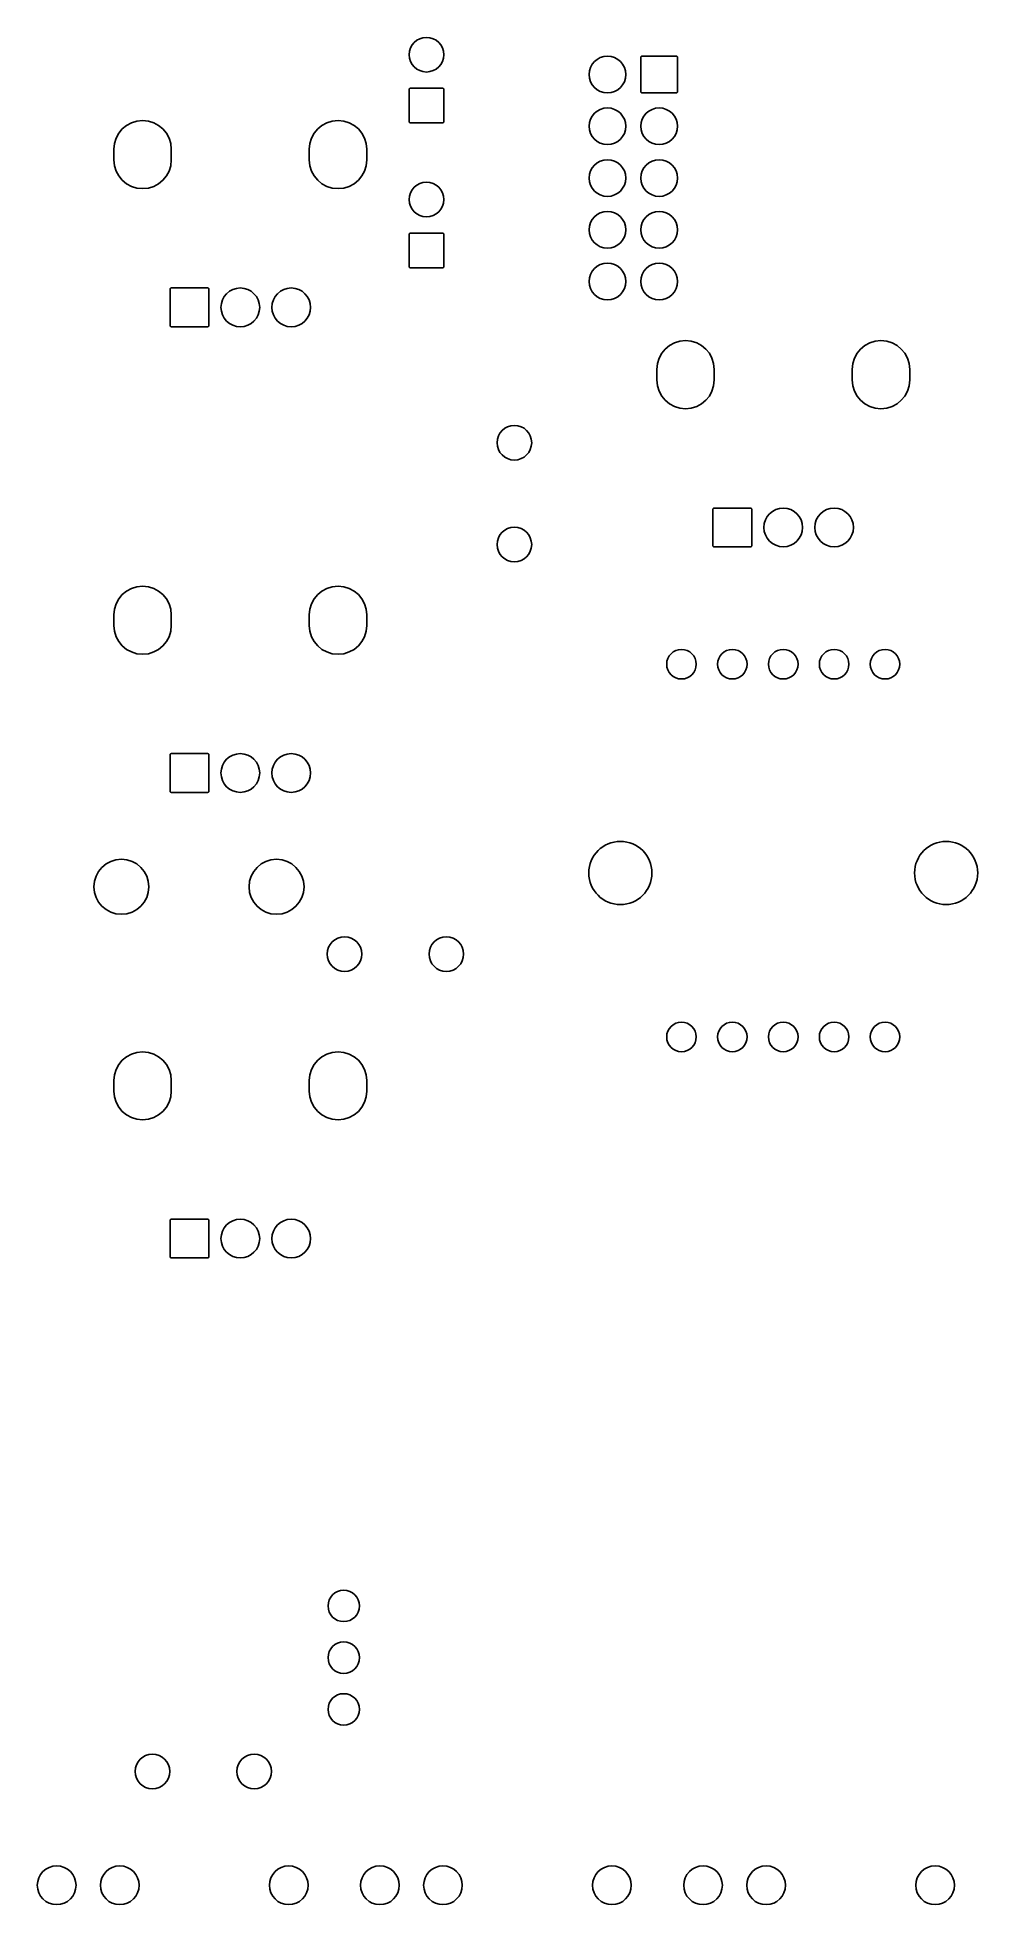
# Model space of a CAD drawing. Extents: x 123.1 to 169.3, y -139.9 to -48.2.
import ezdxf

# ---------------------------------------------------------------- set-up
doc = ezdxf.new("R2010")
doc.units = 0
doc.layers.add('BLACK', color=7, linetype='CONTINUOUS')

msp = doc.modelspace()

# ---------------------------------------------------------------- linework, layer by layer
at = {"layer": 'BLACK', "linetype": 'CONTINUOUS'}
for p, q in [((152.769, -49.188), (152.773, -49.1685)), ((152.769, -50.888), (152.769, -49.188)), ((152.773, -49.1685), (152.784, -49.1519)), ((152.784, -49.1519), (152.8, -49.1409)), ((152.8, -49.1409), (152.82, -49.137)), ((152.82, -49.137), (154.52, -49.137)), ((154.52, -49.137), (154.54, -49.1409)), ((154.54, -49.1409), (154.556, -49.1519)), ((154.556, -49.1519), (154.567, -49.1685)), ((154.567, -49.1685), (154.571, -49.188)), ((154.571, -49.188), (154.571, -50.888)), ((141.389, -50.762), (141.393, -50.7425)), ((141.389, -52.362), (141.389, -50.762)), ((141.393, -50.7425), (141.404, -50.7259)), ((141.404, -50.7259), (141.42, -50.7149)), ((141.42, -50.7149), (141.44, -50.711)), ((141.44, -50.711), (143.04, -50.711)), ((143.04, -50.711), (143.06, -50.7149)), ((143.06, -50.7149), (143.076, -50.7259)), ((143.076, -50.7259), (143.087, -50.7425)), ((143.087, -50.7425), (143.091, -50.762)), ((143.091, -50.762), (143.091, -52.362)), ((152.773, -50.9075), (152.769, -50.888)), ((152.784, -50.9241), (152.773, -50.9075)), ((152.8, -50.9351), (152.784, -50.9241)), ((152.82, -50.939), (152.8, -50.9351)), ((154.52, -50.939), (152.82, -50.939)), ((154.54, -50.9351), (154.52, -50.939)), ((154.556, -50.9241), (154.54, -50.9351)), ((154.567, -50.9075), (154.556, -50.9241)), ((154.571, -50.888), (154.567, -50.9075)), ((141.393, -52.3815), (141.389, -52.362)), ((141.404, -52.3981), (141.393, -52.3815)), ((141.42, -52.4091), (141.404, -52.3981)), ((141.44, -52.413), (141.42, -52.4091)), ((143.04, -52.413), (141.44, -52.413)), ((143.06, -52.4091), (143.04, -52.413)), ((143.076, -52.3981), (143.06, -52.4091)), ((143.087, -52.3815), (143.076, -52.3981)), ((143.091, -52.362), (143.087, -52.3815)), ((126.885, -54.228), (126.885, -53.708)), ((129.707, -54.228), (129.707, -53.708)), ((136.485, -54.228), (136.485, -53.708)), ((139.307, -54.228), (139.307, -53.708)), ((141.389, -57.874), (141.393, -57.8545)), ((141.389, -59.474), (141.389, -57.874)), ((141.393, -57.8545), (141.404, -57.8379)), ((141.404, -57.8379), (141.42, -57.8269)), ((141.42, -57.8269), (141.44, -57.823)), ((141.44, -57.823), (143.04, -57.823)), ((143.04, -57.823), (143.06, -57.8269)), ((143.06, -57.8269), (143.076, -57.8379)), ((143.076, -57.8379), (143.087, -57.8545)), ((143.087, -57.8545), (143.091, -57.874)), ((143.091, -57.874), (143.091, -59.474)), ((141.393, -59.4935), (141.389, -59.474)), ((141.404, -59.5101), (141.393, -59.4935)), ((141.42, -59.5211), (141.404, -59.5101)), ((141.44, -59.525), (141.42, -59.5211)), ((143.04, -59.525), (141.44, -59.525)), ((143.06, -59.5211), (143.04, -59.525)), ((143.076, -59.5101), (143.06, -59.5211)), ((143.087, -59.4935), (143.076, -59.5101)), ((143.091, -59.474), (143.087, -59.4935)), ((129.645, -60.568), (129.649, -60.5485)), ((129.645, -62.368), (129.645, -60.568)), ((129.649, -60.5485), (129.66, -60.5319)), ((129.66, -60.5319), (129.676, -60.5209)), ((129.676, -60.5209), (129.696, -60.517)), ((129.696, -60.517), (131.496, -60.517)), ((131.496, -60.517), (131.516, -60.5209)), ((131.516, -60.5209), (131.532, -60.5319)), ((131.532, -60.5319), (131.543, -60.5485)), ((131.543, -60.5485), (131.547, -60.568)), ((131.547, -60.568), (131.547, -62.368)), ((129.649, -62.3875), (129.645, -62.368)), ((129.66, -62.4041), (129.649, -62.3875)), ((129.676, -62.4151), (129.66, -62.4041)), ((129.696, -62.419), (129.676, -62.4151)), ((131.496, -62.419), (129.696, -62.419)), ((131.516, -62.4151), (131.496, -62.419)), ((131.532, -62.4041), (131.516, -62.4151)), ((131.543, -62.3875), (131.532, -62.4041)), ((131.547, -62.368), (131.543, -62.3875)), ((153.555, -65.033), (153.555, -64.513)), ((156.377, -65.033), (156.377, -64.513)), ((163.155, -65.033), (163.155, -64.513)), ((165.977, -65.033), (165.977, -64.513)), ((156.315, -71.373), (156.319, -71.3535)), ((156.315, -73.173), (156.315, -71.373)), ((156.319, -71.3535), (156.33, -71.3369)), ((156.33, -71.3369), (156.346, -71.3259)), ((156.346, -71.3259), (156.366, -71.322)), ((156.366, -71.322), (158.166, -71.322)), ((158.166, -71.322), (158.186, -71.3259)), ((158.186, -71.3259), (158.202, -71.3369)), ((158.202, -71.3369), (158.213, -71.3535)), ((158.213, -71.3535), (158.217, -71.373)), ((158.217, -71.373), (158.217, -73.173)), ((156.319, -73.1925), (156.315, -73.173)), ((156.33, -73.2091), (156.319, -73.1925)), ((156.346, -73.2201), (156.33, -73.2091)), ((156.366, -73.224), (156.346, -73.2201)), ((158.166, -73.224), (156.366, -73.224)), ((158.186, -73.2201), (158.166, -73.224)), ((158.202, -73.2091), (158.186, -73.2201)), ((158.213, -73.1925), (158.202, -73.2091)), ((158.217, -73.173), (158.213, -73.1925)), ((126.885, -77.088), (126.885, -76.568)), ((129.707, -77.088), (129.707, -76.568)), ((136.485, -77.088), (136.485, -76.568)), ((139.307, -77.088), (139.307, -76.568)), ((129.645, -83.428), (129.649, -83.4085)), ((129.649, -83.4085), (129.66, -83.3919)), ((129.66, -83.3919), (129.676, -83.3809)), ((129.676, -83.3809), (129.696, -83.377)), ((129.696, -83.377), (131.496, -83.377)), ((131.496, -83.377), (131.516, -83.3809)), ((131.516, -83.3809), (131.532, -83.3919)), ((131.532, -83.3919), (131.543, -83.4085)), ((131.543, -83.4085), (131.547, -83.428)), ((129.645, -85.228), (129.645, -83.428)), ((131.547, -83.428), (131.547, -85.228)), ((129.649, -85.2475), (129.645, -85.228)), ((129.66, -85.2641), (129.649, -85.2475)), ((131.543, -85.2475), (131.532, -85.2641)), ((131.547, -85.228), (131.543, -85.2475)), ((129.676, -85.2751), (129.66, -85.2641)), ((129.696, -85.279), (129.676, -85.2751)), ((131.496, -85.279), (129.696, -85.279)), ((131.516, -85.2751), (131.496, -85.279)), ((131.532, -85.2641), (131.516, -85.2751)), ((126.885, -99.948), (126.885, -99.428)), ((129.707, -99.948), (129.707, -99.428)), ((136.485, -99.948), (136.485, -99.428)), ((139.307, -99.948), (139.307, -99.428)), ((129.645, -106.288), (129.649, -106.268)), ((129.645, -108.088), (129.645, -106.288)), ((129.649, -106.268), (129.66, -106.252)), ((129.66, -106.252), (129.676, -106.241)), ((129.676, -106.241), (129.696, -106.237)), ((129.696, -106.237), (131.496, -106.237)), ((131.496, -106.237), (131.516, -106.241)), ((131.516, -106.241), (131.532, -106.252)), ((131.532, -106.252), (131.543, -106.268)), ((131.543, -106.268), (131.547, -106.288)), ((131.547, -106.288), (131.547, -108.088)), ((129.649, -108.108), (129.645, -108.088)), ((129.66, -108.124), (129.649, -108.108)), ((129.676, -108.135), (129.66, -108.124)), ((129.696, -108.139), (129.676, -108.135)), ((131.496, -108.139), (129.696, -108.139)), ((131.516, -108.135), (131.496, -108.139)), ((131.532, -108.124), (131.516, -108.135)), ((131.543, -108.108), (131.532, -108.124)), ((131.547, -108.088), (131.543, -108.108))]:
    msp.add_line(p, q, dxfattribs=at)
at = {"layer": 'BLACK'}
for centre, radius in [((142.24, -49.062), 0.851), ((142.24, -56.174), 0.851), ((133.096, -61.468), 0.951), ((135.596, -61.468), 0.951), ((146.558, -68.112), 0.851), ((159.766, -72.273), 0.951), ((162.266, -72.273), 0.951), ((146.558, -73.112), 0.851), ((154.766, -78.988), 0.7258), ((157.266, -78.988), 0.7258), ((159.766, -78.988), 0.7258), ((162.266, -78.988), 0.7258), ((164.766, -78.988), 0.7258), ((133.096, -84.328), 0.951), ((135.596, -84.328), 0.951), ((151.766, -89.238), 1.551), ((167.766, -89.238), 1.551), ((127.254, -89.916), 1.351), ((134.874, -89.916), 1.351), ((138.216, -93.218), 0.851), ((143.216, -93.218), 0.851), ((154.766, -97.288), 0.7258), ((157.266, -97.288), 0.7258), ((159.766, -97.288), 0.7258), ((162.266, -97.288), 0.7258), ((164.766, -97.288), 0.7258), ((133.096, -107.188), 0.951), ((135.596, -107.188), 0.951), ((138.176, -125.222), 0.771), ((138.176, -127.762), 0.771), ((138.176, -130.302), 0.771), ((128.778, -133.35), 0.851), ((133.778, -133.35), 0.851), ((124.076, -138.938), 0.951), ((127.176, -138.938), 0.951), ((135.476, -138.938), 0.951), ((139.951, -138.938), 0.951), ((143.051, -138.938), 0.951), ((151.351, -138.938), 0.951), ((155.826, -138.938), 0.951), ((158.926, -138.938), 0.951), ((167.226, -138.938), 0.951)]:
    msp.add_circle(centre, radius, dxfattribs=at)
for centre, radius, start, end in [((151.13, -50.038), 0.901, 360, 540), ((151.13, -50.038), 0.901, 180, 360), ((151.13, -52.578), 0.901, 360, 540), ((153.67, -52.578), 0.901, 360, 540), ((128.296, -53.708), 1.411, 360, 540), ((137.896, -53.708), 1.411, 360, 540), ((151.13, -52.578), 0.901, 180, 360), ((153.67, -52.578), 0.901, 180, 360), ((128.296, -54.228), 1.411, 180, 360), ((137.896, -54.228), 1.411, 180, 360), ((151.13, -55.118), 0.901, 360, 540), ((153.67, -55.118), 0.901, 360, 540), ((151.13, -55.118), 0.901, 180, 360), ((153.67, -55.118), 0.901, 180, 360), ((151.13, -57.658), 0.901, 360, 540), ((153.67, -57.658), 0.901, 360, 540), ((151.13, -57.658), 0.901, 180, 360), ((153.67, -57.658), 0.901, 180, 360), ((151.13, -60.198), 0.901, 360, 540), ((153.67, -60.198), 0.901, 360, 540), ((151.13, -60.198), 0.901, 180, 360), ((153.67, -60.198), 0.901, 180, 360), ((154.966, -64.513), 1.411, 360, 540), ((164.566, -64.513), 1.411, 360, 540), ((154.966, -65.033), 1.411, 180, 360), ((164.566, -65.033), 1.411, 180, 360), ((128.296, -76.568), 1.411, 360, 540), ((137.896, -76.568), 1.411, 360, 540), ((128.296, -77.088), 1.411, 180, 360), ((137.896, -77.088), 1.411, 180, 360), ((128.296, -99.428), 1.411, 360, 540), ((137.896, -99.428), 1.411, 360, 540), ((128.296, -99.948), 1.411, 180, 360), ((137.896, -99.948), 1.411, 180, 360)]:
    msp.add_arc(centre, radius, start, end, dxfattribs=at)

doc.saveas('drawing.dxf')
